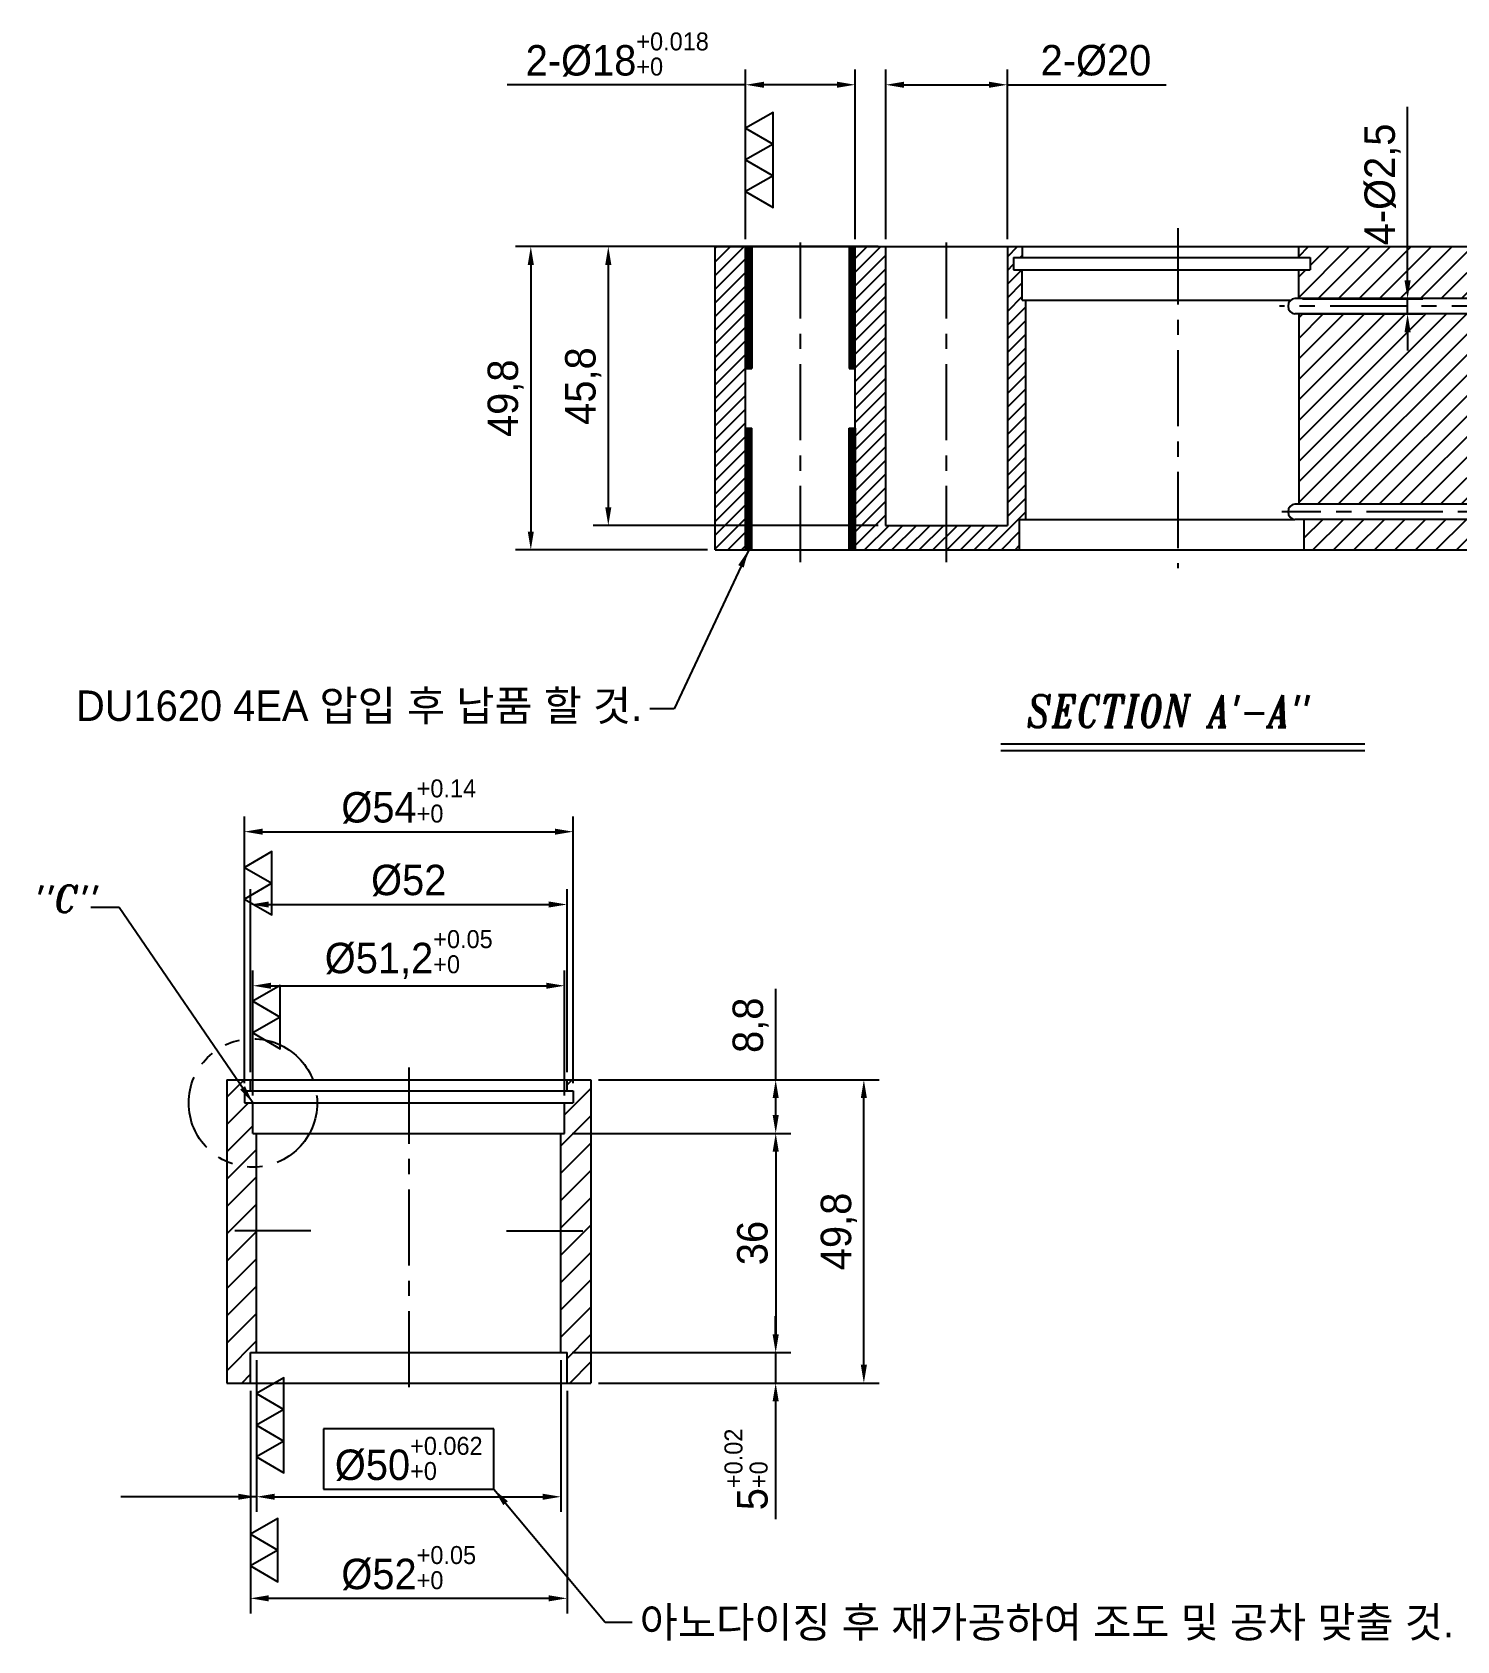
# Model space of a CAD drawing. Header units: inches. Extents: x 0 to 23821, y 0 to 11279.
# Drawn here: x 17189.3 to 17423.3, y 8744.3 to 9008.5 of the extents above; entities that cross this region are included whole.
import ezdxf

# ---------------------------------------------------------------- set-up
doc = ezdxf.new("R2010")
doc.units = ezdxf.units.IN
doc.header["$LTSCALE"] = 10
doc.header["$MEASUREMENT"] = 0
doc.linetypes.add('CENTER', pattern=[2, 1.25, -0.25, 0.25, -0.25])
doc.linetypes.add('PHANTOM', pattern=[2.5, 1.25, -0.25, 0.25, -0.25, 0.25, -0.25])
doc.layers.get('Defpoints').update_dxf_attribs({"color": 8})
for name, color, linetype in [('44', 4, 'Continuous'), ('CENTER LINE', 1, 'CENTER'), ('PHANTOM LINE', 6, 'PHANTOM'), ('THIN LINE', 3, 'Continuous')]:
    doc.layers.add(name, color=color, linetype=linetype)
doc.styles.add('ITALICT', font='italict')
doc.styles.add('SCI', font='')
doc.styles.get('SCI').set_extended_font_data('Gulim')
doc.dimstyles.new('SCH', dxfattribs={"dimtxt": 2.5, "dimasz": 2, "dimexe": 1.25, "dimexo": 0.625, "dimtad": 1, "dimdec": 8, "dimtxsty": 'SCI', "dimcen": 2.5, "dimclrd": 4, "dimclre": 4, "dimclrt": 7, "dimadec": 8, "dimazin": 2, "dimtfac": 1, "dimtdec": 8, "dimtmove": 0, "dimatfit": 3, "dimfxl": 1, "dimarcsym": 0})

# ---------------------------------------------------------------- blocks, each defined once
blk = doc.blocks.new('A$C21B97C16')
h = blk.add_hatch()
h.set_pattern_fill('ANSI31', color=30)
h.set_pattern_definition([(45, (-232314.66971, -59213.12488), (-0.08838834765, 0.08838834765), [])])
h.paths.add_polyline_path([(1, 20), (0, 20), (0, 9), (1, 9)])
h.paths.add_polyline_path([(1, 9), (0, 9), (0, 0), (1, 0)])
h.paths.add_polyline_path([(18, 20), (17, 20), (17, 0), (18, 0)])
at = {"layer": '44'}
for p, q in [((0, 20), (1, 20)), ((0, 20), (0, 0)), ((1, 0), (1, 20)), ((17, 20), (18, 20)), ((17, 0), (17, 20)), ((18, 20), (18, 0)), ((0, 0), (1, 0)), ((18, 0), (17, 0))]:
    blk.add_line(p, q, dxfattribs=at)
blk = doc.blocks.new('A$Cdac5166d')
at = {"layer": 'THIN LINE'}
h = blk.add_hatch(dxfattribs=at)
h.set_pattern_fill('ANSI31', color=256, scale=0.5, style=0)
h.set_pattern_definition([(45, (-1067.9687, -1188.4932), (-1.122532, 1.122532), [])])
h.paths.add_polyline_path([(-48, 24.9), (-53, 24.9), (-53, -24.9), (-35, -24.9), (-35, -20.9), (-48, -20.9)])
h.paths.add_polyline_path([(-71, 24.9), (-76, 24.9), (-76, -24.9), (-71, -24.9)])
h.paths.add_polyline_path([(-25, 16.1), (-25.5, 16.1), (-25.5, 21.1), (-27, 21.1), (-27, 23.1), (-25.5, 23.1), (-25.5, 24.9), (-28, 24.9), (-28, -20.9), (-35, -20.9), (-35, -24.9), (-26, -24.9), (-26, -19.9), (-25, -19.9)])
h = blk.add_hatch(dxfattribs=at)
h.set_pattern_fill('ANSI31', color=256, scale=0.75, style=0)
h.set_pattern_definition([(45, (50215.0619, 145888.504), (-1.683798023, 1.683798023), [])])
h.paths.add_polyline_path([(75, 22.6), (76, 22.6), (76, 24.9), (19.86, 24.9), (19.86, 23.1), (21.75, 23.1), (21.75, 21.1), (19.86, 21.1), (19.86, 16.35), (62, 16.35), (62, 19.1), (68.8, 19.1), (68.8, 19.19), (75, 19.38)])
h.paths.add_polyline_path([(76, 7.6), (75, 7.6), (75, 10.82), (68.8, 11.01), (68.8, 11.1), (62, 11.1), (62, 13.85), (19.86, 13.85), (19.86, -17.4), (62, -17.4), (62, -11.9), (68.8, -11.9), (68.8, -11.81), (75, -11.62), (75, -8.4), (76, -8.4)])
h.paths.add_polyline_path([(75, -20.18), (68.8, -19.99), (68.8, -19.9), (20.77, -19.9), (20.77, -24.9), (76, -24.9), (76, -23.4), (75, -23.4)])
for p, q in [((-76, 24.9), (76, 24.9)), ((-76, -24.9), (-76, 24.9)), ((-71, -24.9), (-71, 24.9)), ((-53, -24.9), (-53, 24.9)), ((-48, 24.9), (-48, -20.9)), ((-28, 24.9), (-28, -20.9)), ((-25.5, 23.1), (-25.5, 24.9)), ((19.86, 23.1), (19.86, 24.9)), ((76, -24.9), (76, 24.9)), ((-27, 23.1), (21.75, 23.1)), ((-27, 23.1), (-27, 21.1)), ((21.75, 23.1), (21.75, 21.1)), ((75, 7.6), (75, 22.6)), ((76, 22.6), (75, 22.6)), ((-27, 21.1), (21.75, 21.1)), ((-25.6, 16.1), (-25.6, 21.1)), ((19.86, 16.35), (19.86, 21.1)), ((68.8, 19.1), (62, 19.1)), ((68.8, 19.77), (68.8, 10.43)), ((75.02, 19.38), (68.8, 19.19)), ((-25.6, 16.1), (18.54, 16.1)), ((-25, -19.9), (-25, 16.1)), ((62, 16.35), (19.21, 16.35)), ((62, 13.85), (19.21, 13.85)), ((19.86, 13.85), (19.86, -17.4)), ((68.8, 11.1), (62, 11.1)), ((68.8, 11.01), (75.02, 10.82)), ((76, 7.6), (75, 7.6)), ((75, -23.4), (75, -8.4)), ((76, -8.4), (75, -8.4)), ((68.8, -11.9), (62, -11.9)), ((68.8, -11.23), (68.8, -20.57)), ((75.02, -11.62), (68.8, -11.81)), ((62, -17.4), (19.21, -17.4)), ((-48, -20.9), (-28, -20.9)), ((-26, -19.9), (19.21, -19.9)), ((-26, -24.9), (-26, -19.9)), ((62, -19.9), (19.21, -19.9)), ((20.77, -24.9), (20.77, -19.9)), ((68.8, -19.9), (62, -19.9)), ((68.8, -19.99), (75.02, -20.18)), ((76, -23.4), (75, -23.4)), ((-76, -24.9), (76, -24.9))]:
    blk.add_line(p, q)
at = {"color": 7, "linetype": 'Continuous', "lineweight": 0}
for p, q in [((62, 19.1), (62, 11.1)), ((62, -11.9), (62, -19.9))]:
    blk.add_line(p, q, dxfattribs=at)
for centre in [(19.21, 15.1), (19.21, -18.65)]:
    blk.add_ellipse(centre, major_axis=(0, -1.25), ratio=0.891311, start_param=3.141593, end_param=6.283185)
at = {"layer": 'CENTER LINE'}
for p, q in [((0, 27.9), (0, -27.9)), ((-62, -26.9), (-62, 26.4)), ((-38, -26.9), (-38, 26.4)), ((77.5, 15.1), (16.71, 15.1)), ((77.5, -15.9), (60, -15.9)), ((63.5, -18.65), (17.1, -18.65))]:
    blk.add_line(p, q, dxfattribs=at)
at = {"layer": 'THIN LINE'}
for p, q in [((75, 19.96), (68.8, 19.77)), ((77.5, 15.1), (82.46, 15.1)), ((68.8, 10.43), (75, 10.24)), ((75, -11.04), (68.8, -11.23)), ((68.8, -20.57), (75, -20.76))]:
    blk.add_line(p, q, dxfattribs=at)
at = {"layer": 'THIN LINE', "xscale": -1, "rotation": 180}
blk.add_blockref('A$C21B97C16', (-71, 24.9), dxfattribs=at)
at = {"layer": 'THIN LINE'}
blk.add_blockref('A$C21B97C16', (-71, -24.9), dxfattribs=at)
blk = doc.blocks.new('*D1924')
at = {"color": 4, "lineweight": -2, "transparency": 16777216}
for p, q in [((17306.5, 8974.53), (17306.5, 9002.36)), ((17324.5, 8974.53), (17324.5, 9002.36)), ((17306.5, 8999.86), (17267.33, 8999.86)), ((17321.5, 8999.86), (17309.5, 8999.86))]:
    blk.add_line(p, q, dxfattribs=at)
at = {"color": 4, "transparency": 16777216}
for points in [[(17309.5, 9000.36), (17309.5, 8999.36), (17306.5, 8999.86)], [(17321.5, 9000.36), (17321.5, 8999.36), (17324.5, 8999.86)]]:
    blk.add_solid(points, dxfattribs=at)
at = {"layer": 'Defpoints', "color": 0, "transparency": 16777216}
for p in [(17306.5, 8999.86), (17306.5, 8973.28), (17324.5, 8973.28)]:
    blk.add_point(p, dxfattribs=at)
at = {"color": 7, "transparency": 16777216, "insert": (17285.41, 9004.82), "char_height": 5, "attachment_point": 5, "style": 'SCI'}
blk.add_mtext('2-%%C18{\\H0.59x;\\S+0.018^ +0;}', dxfattribs=at)
blk = doc.blocks.new('*D1997')
at = {"color": 4, "lineweight": -2, "transparency": 16777216}
for p, q in [((17329.5, 8974.53), (17329.5, 9002.36)), ((17349.5, 8974.53), (17349.5, 9002.36)), ((17332.5, 8999.86), (17346.5, 8999.86)), ((17349.5, 8999.86), (17375.58, 8999.86))]:
    blk.add_line(p, q, dxfattribs=at)
at = {"color": 4, "transparency": 16777216}
for points in [[(17332.5, 9000.36), (17332.5, 8999.36), (17329.5, 8999.86)], [(17346.5, 9000.36), (17346.5, 8999.36), (17349.5, 8999.86)]]:
    blk.add_solid(points, dxfattribs=at)
at = {"layer": 'Defpoints', "color": 0, "transparency": 16777216}
for p in [(17349.5, 8999.86), (17329.5, 8973.28), (17349.5, 8973.28)]:
    blk.add_point(p, dxfattribs=at)
at = {"color": 7, "transparency": 16777216, "insert": (17364.04, 9003.8), "char_height": 5, "attachment_point": 5, "style": 'SCI'}
blk.add_mtext('2-%%C20', dxfattribs=at)
blk = doc.blocks.new('*D1998')
at = {"color": 4, "lineweight": -2, "transparency": 16777216}
for p, q in [((17415.23, 8967.73), (17415.23, 8996.24)), ((17397.96, 8964.73), (17417.73, 8964.73)), ((17415.23, 8962.23), (17415.23, 8964.73)), ((17397.96, 8962.23), (17417.73, 8962.23)), ((17415.23, 8959.23), (17415.23, 8956.23))]:
    blk.add_line(p, q, dxfattribs=at)
at = {"color": 4, "transparency": 16777216}
for points in [[(17414.73, 8967.73), (17415.73, 8967.73), (17415.23, 8964.73)], [(17414.73, 8959.23), (17415.73, 8959.23), (17415.23, 8962.23)]]:
    blk.add_solid(points, dxfattribs=at)
at = {"layer": 'Defpoints', "color": 0, "transparency": 16777216}
for p in [(17396.71, 8964.73), (17415.23, 8964.73), (17396.71, 8962.23)]:
    blk.add_point(p, dxfattribs=at)
at = {"color": 7, "transparency": 16777216, "insert": (17411.11, 8983.49), "char_height": 5, "attachment_point": 5, "rotation": 90, "style": 'SCI'}
blk.add_mtext('4-%%C2,5', dxfattribs=at)
blk = doc.blocks.new('*D2002')
at = {"color": 4, "lineweight": -2, "transparency": 16777216}
for p, q in [((17328.25, 8973.28), (17281.44, 8973.28)), ((17283.94, 8970.28), (17283.94, 8930.48)), ((17328.25, 8927.48), (17281.44, 8927.48))]:
    blk.add_line(p, q, dxfattribs=at)
at = {"color": 4, "transparency": 16777216}
for points in [[(17283.44, 8970.28), (17284.44, 8970.28), (17283.94, 8973.28)], [(17283.44, 8930.48), (17284.44, 8930.48), (17283.94, 8927.48)]]:
    blk.add_solid(points, dxfattribs=at)
at = {"layer": 'Defpoints', "color": 0, "transparency": 16777216}
for p in [(17329.5, 8973.28), (17283.94, 8927.48), (17329.5, 8927.48)]:
    blk.add_point(p, dxfattribs=at)
at = {"color": 7, "transparency": 16777216, "insert": (17279.81, 8950.38), "char_height": 5, "attachment_point": 5, "rotation": 90, "style": 'SCI'}
blk.add_mtext('45,8', dxfattribs=at)
blk = doc.blocks.new('*D2003')
at = {"color": 4, "lineweight": -2, "transparency": 16777216}
for p, q in [((17300.25, 8973.28), (17268.71, 8973.28)), ((17271.21, 8970.28), (17271.21, 8926.48)), ((17300.25, 8923.48), (17268.71, 8923.48))]:
    blk.add_line(p, q, dxfattribs=at)
at = {"color": 4, "transparency": 16777216}
for points in [[(17270.71, 8970.28), (17271.71, 8970.28), (17271.21, 8973.28)], [(17270.71, 8926.48), (17271.71, 8926.48), (17271.21, 8923.48)]]:
    blk.add_solid(points, dxfattribs=at)
at = {"layer": 'Defpoints', "color": 0, "transparency": 16777216}
for p in [(17301.5, 8973.28), (17271.21, 8923.48), (17301.5, 8923.48)]:
    blk.add_point(p, dxfattribs=at)
at = {"color": 7, "transparency": 16777216, "insert": (17267.08, 8948.38), "char_height": 5, "attachment_point": 5, "rotation": 90, "style": 'SCI'}
blk.add_mtext('49,8', dxfattribs=at)
blk = doc.blocks.new('*U637')
at = {"color": 2}
for points in [[(0, 0), (1.5, 2.6), (-1.5, 2.6)], [(3, 0), (4.5, 2.6), (1.5, 2.6)], [(6, 0), (7.5, 2.6), (4.5, 2.6)]]:
    blk.add_lwpolyline(points, close=True, dxfattribs=at)
blk = doc.blocks.new('A$Ce8d7970b')
h = blk.add_hatch()
h.set_pattern_fill('ANSI31', color=3)
h.set_pattern_definition([(45, (-2840.139, -2710.0392), (-2.245064, 2.245064), [])])
h.paths.add_polyline_path([(-25, 0), (-25.6, 0), (-25.6, 5), (-27, 5), (-27, 7), (-26, 7), (-26, 8.8), (-29.9, 8.8), (-29.9, -16), (-25, -16)])
h.paths.add_polyline_path([(-25, -16), (-29.9, -16), (-29.9, -41), (-26, -41), (-26, -36), (-25, -36)])
h.paths.add_polyline_path([(29.9, 8.8), (26, 8.8), (26, 7), (27, 7), (27, 5), (25.6, 5), (25.6, 0), (25, 0), (25, -16), (29.9, -16)])
h.paths.add_polyline_path([(29.9, -16), (25, -16), (25, -36), (26, -36), (26, -41), (29.9, -41)])
for p, q in [((-29.9, 8.8), (29.9, 8.8)), ((-29.9, 8.8), (-29.9, -41)), ((-26, 7), (-26, 8.8)), ((26, 7), (26, 8.8)), ((29.9, 8.8), (29.9, -41)), ((-27, 7), (27, 7)), ((-27, 7), (-27, 5)), ((27, 7), (27, 5)), ((-27, 5), (27, 5)), ((-25.6, 0), (-25.6, 5)), ((25.6, 0), (25.6, 5)), ((-25.6, 0), (25.6, 0)), ((-25, -36), (-25, 0)), ((25, -36), (25, 0)), ((-26, -36), (26, -36)), ((-26, -41), (-26, -36)), ((26, -41), (26, -36)), ((-29.9, -41), (29.9, -41))]:
    blk.add_line(p, q)
at = {"layer": 'CENTER LINE'}
for p, q in [((0, 10.8), (0, -43)), ((-16.07, -16), (-31.05, -16)), ((16.07, -16), (31.05, -16))]:
    blk.add_line(p, q, dxfattribs=at)
blk = doc.blocks.new('*D1954')
at = {"color": 4, "lineweight": -2, "transparency": 16777216}
for p, q in [((17224.16, 8835.9), (17224.16, 8879.7)), ((17278.16, 8835.9), (17278.16, 8879.7)), ((17227.16, 8877.2), (17275.16, 8877.2))]:
    blk.add_line(p, q, dxfattribs=at)
at = {"color": 4, "transparency": 16777216}
for points in [[(17227.16, 8877.7), (17227.16, 8876.7), (17224.16, 8877.2)], [(17275.16, 8877.7), (17275.16, 8876.7), (17278.16, 8877.2)]]:
    blk.add_solid(points, dxfattribs=at)
at = {"layer": 'Defpoints', "color": 0, "transparency": 16777216}
for p in [(17278.16, 8877.2), (17224.16, 8834.65), (17278.16, 8834.65)]:
    blk.add_point(p, dxfattribs=at)
at = {"color": 7, "transparency": 16777216, "insert": (17251.16, 8882.15), "char_height": 5, "attachment_point": 5, "style": 'SCI'}
blk.add_mtext('%%c54{\\H0.59x;\\S+0.14^ +0;}', dxfattribs=at)
blk = doc.blocks.new('*D1955')
at = {"color": 4, "lineweight": -2, "transparency": 16777216}
for p, q in [((17225.16, 8837.7), (17225.16, 8867.74)), ((17277.16, 8837.7), (17277.16, 8867.74)), ((17228.16, 8865.24), (17274.16, 8865.24))]:
    blk.add_line(p, q, dxfattribs=at)
at = {"color": 4, "transparency": 16777216}
for points in [[(17228.16, 8865.74), (17228.16, 8864.74), (17225.16, 8865.24)], [(17274.16, 8865.74), (17274.16, 8864.74), (17277.16, 8865.24)]]:
    blk.add_solid(points, dxfattribs=at)
at = {"layer": 'Defpoints', "color": 0, "transparency": 16777216}
for p in [(17277.16, 8865.24), (17225.16, 8836.45), (17277.16, 8836.45)]:
    blk.add_point(p, dxfattribs=at)
at = {"color": 7, "transparency": 16777216, "insert": (17251.16, 8869.18), "char_height": 5, "attachment_point": 5, "style": 'SCI'}
blk.add_mtext('%%c52', dxfattribs=at)
blk = doc.blocks.new('*D1956')
at = {"color": 4, "lineweight": -2, "transparency": 16777216}
for p, q in [((17225.56, 8833.9), (17225.56, 8854.4)), ((17276.76, 8833.9), (17276.76, 8854.4)), ((17228.56, 8851.9), (17273.76, 8851.9))]:
    blk.add_line(p, q, dxfattribs=at)
at = {"color": 4, "transparency": 16777216}
for points in [[(17228.56, 8852.4), (17228.56, 8851.4), (17225.56, 8851.9)], [(17273.76, 8852.4), (17273.76, 8851.4), (17276.76, 8851.9)]]:
    blk.add_solid(points, dxfattribs=at)
at = {"layer": 'Defpoints', "color": 0, "transparency": 16777216}
for p in [(17276.76, 8851.9), (17225.56, 8832.65), (17276.76, 8832.65)]:
    blk.add_point(p, dxfattribs=at)
at = {"color": 7, "transparency": 16777216, "insert": (17251.16, 8857.03), "char_height": 5, "attachment_point": 5, "style": 'SCI'}
blk.add_mtext('%%c51,2{\\H0.59x;\\S+0.05^ +0;}', dxfattribs=at)
blk = doc.blocks.new('*D1957')
at = {"color": 4, "lineweight": -2, "transparency": 16777216}
for p, q in [((17311.44, 8836.45), (17311.44, 8851.37)), ((17282.31, 8836.45), (17313.94, 8836.45)), ((17311.44, 8830.65), (17311.44, 8833.45)), ((17278.01, 8827.65), (17313.94, 8827.65))]:
    blk.add_line(p, q, dxfattribs=at)
at = {"color": 4, "transparency": 16777216}
for points in [[(17310.94, 8833.45), (17311.94, 8833.45), (17311.44, 8836.45)], [(17310.94, 8830.65), (17311.94, 8830.65), (17311.44, 8827.65)]]:
    blk.add_solid(points, dxfattribs=at)
at = {"layer": 'Defpoints', "color": 0, "transparency": 16777216}
for p in [(17281.06, 8836.45), (17311.44, 8836.45), (17276.76, 8827.65)]:
    blk.add_point(p, dxfattribs=at)
at = {"color": 7, "transparency": 16777216, "insert": (17307.32, 8845.41), "char_height": 5, "attachment_point": 5, "rotation": 90, "style": 'SCI'}
blk.add_mtext('8,8', dxfattribs=at)
blk = doc.blocks.new('*D1958')
at = {"color": 4, "lineweight": -2, "transparency": 16777216}
for p, q in [((17278.01, 8827.65), (17313.94, 8827.65)), ((17311.44, 8824.65), (17311.44, 8794.65)), ((17278.01, 8791.65), (17313.94, 8791.65))]:
    blk.add_line(p, q, dxfattribs=at)
at = {"color": 4, "transparency": 16777216}
for points in [[(17310.94, 8824.65), (17311.94, 8824.65), (17311.44, 8827.65)], [(17310.94, 8794.65), (17311.94, 8794.65), (17311.44, 8791.65)]]:
    blk.add_solid(points, dxfattribs=at)
at = {"layer": 'Defpoints', "color": 0, "transparency": 16777216}
for p in [(17276.76, 8827.65), (17276.76, 8791.65), (17311.44, 8791.65)]:
    blk.add_point(p, dxfattribs=at)
at = {"color": 7, "transparency": 16777216, "insert": (17307.63, 8809.65), "char_height": 5, "attachment_point": 5, "rotation": 90, "style": 'SCI'}
blk.add_mtext('36', dxfattribs=at)
blk = doc.blocks.new('*D1959')
at = {"color": 4, "lineweight": -2, "transparency": 16777216}
for p, q in [((17311.43, 8794.65), (17311.43, 8797.65)), ((17278.41, 8791.65), (17313.93, 8791.65)), ((17311.43, 8791.65), (17311.43, 8786.65)), ((17282.31, 8786.65), (17313.93, 8786.65)), ((17311.43, 8783.65), (17311.43, 8764.29))]:
    blk.add_line(p, q, dxfattribs=at)
at = {"color": 4, "transparency": 16777216}
for points in [[(17310.93, 8794.65), (17311.93, 8794.65), (17311.43, 8791.65)], [(17310.93, 8783.65), (17311.93, 8783.65), (17311.43, 8786.65)]]:
    blk.add_solid(points, dxfattribs=at)
at = {"layer": 'Defpoints', "color": 0, "transparency": 16777216}
for p in [(17277.16, 8791.65), (17281.06, 8786.65), (17311.43, 8786.65)]:
    blk.add_point(p, dxfattribs=at)
at = {"color": 7, "transparency": 16777216, "insert": (17306.6, 8772.47), "char_height": 5, "attachment_point": 5, "rotation": 90, "style": 'SCI'}
blk.add_mtext('5{\\H0.59x;\\S+0.02^ +0;}', dxfattribs=at)
blk = doc.blocks.new('*D1912')
at = {"color": 4, "lineweight": -2, "transparency": 16777216}
for p, q in [((17282.31, 8836.45), (17328.42, 8836.45)), ((17325.92, 8789.65), (17325.92, 8833.45)), ((17282.31, 8786.65), (17328.42, 8786.65))]:
    blk.add_line(p, q, dxfattribs=at)
at = {"color": 4, "transparency": 16777216}
for points in [[(17325.42, 8833.45), (17326.42, 8833.45), (17325.92, 8836.45)], [(17325.42, 8789.65), (17326.42, 8789.65), (17325.92, 8786.65)]]:
    blk.add_solid(points, dxfattribs=at)
at = {"layer": 'Defpoints', "color": 0, "transparency": 16777216}
for p in [(17281.06, 8836.45), (17325.92, 8836.45), (17281.06, 8786.65)]:
    blk.add_point(p, dxfattribs=at)
at = {"color": 7, "transparency": 16777216, "insert": (17321.8, 8811.55), "char_height": 5, "attachment_point": 5, "rotation": 90, "style": 'SCI'}
blk.add_mtext('49,8', dxfattribs=at)
blk = doc.blocks.new('*D1960')
at = {"color": 4, "lineweight": -2, "transparency": 16777216}
for p, q in [((17226.16, 8790.4), (17226.16, 8765.48)), ((17276.16, 8790.4), (17276.16, 8765.48)), ((17265.14, 8779.13), (17237.18, 8779.13)), ((17237.18, 8779.13), (17237.18, 8769.23)), ((17265.14, 8769.23), (17265.14, 8779.13)), ((17237.18, 8769.23), (17265.14, 8769.23)), ((17229.16, 8767.98), (17273.16, 8767.98))]:
    blk.add_line(p, q, dxfattribs=at)
at = {"color": 4, "transparency": 16777216}
for points in [[(17229.16, 8768.48), (17229.16, 8767.48), (17226.16, 8767.98)], [(17273.16, 8768.48), (17273.16, 8767.48), (17276.16, 8767.98)]]:
    blk.add_solid(points, dxfattribs=at)
at = {"layer": 'Defpoints', "color": 0, "transparency": 16777216}
for p in [(17226.16, 8791.65), (17276.16, 8791.65), (17276.16, 8767.98)]:
    blk.add_point(p, dxfattribs=at)
at = {"color": 7, "transparency": 16777216, "insert": (17251.16, 8774.18), "char_height": 5, "attachment_point": 5, "style": 'SCI'}
blk.add_mtext('%%c50{\\H0.59x;\\S+0.062^ +0;}', dxfattribs=at)
blk = doc.blocks.new('*D1961')
at = {"color": 4, "lineweight": -2, "transparency": 16777216}
for p, q in [((17225.16, 8785.4), (17225.16, 8748.8)), ((17277.16, 8785.4), (17277.16, 8748.8)), ((17228.16, 8751.3), (17274.16, 8751.3))]:
    blk.add_line(p, q, dxfattribs=at)
at = {"color": 4, "transparency": 16777216}
for points in [[(17228.16, 8751.8), (17228.16, 8750.8), (17225.16, 8751.3)], [(17274.16, 8751.8), (17274.16, 8750.8), (17277.16, 8751.3)]]:
    blk.add_solid(points, dxfattribs=at)
at = {"layer": 'Defpoints', "color": 0, "transparency": 16777216}
for p in [(17225.16, 8786.65), (17277.16, 8786.65), (17277.16, 8751.3)]:
    blk.add_point(p, dxfattribs=at)
at = {"color": 7, "transparency": 16777216, "insert": (17251.16, 8756.25), "char_height": 5, "attachment_point": 5, "style": 'SCI'}
blk.add_mtext('%%c52{\\H0.59x;\\S+0.05^ +0;}', dxfattribs=at)
blk = doc.blocks.new('*U1524')
at = {"color": 2}
for points in [[(0, 0), (1.5, 2.6), (-1.5, 2.6)], [(3, 0), (4.5, 2.6), (1.5, 2.6)], [(6, 0), (7.5, 2.6), (4.5, 2.6)]]:
    blk.add_lwpolyline(points, close=True, dxfattribs=at)
blk = doc.blocks.new('*U1521')
at = {"color": 2}
for points in [[(0, 0), (1.5, 2.6), (-1.5, 2.6)], [(3, 0), (4.5, 2.6), (1.5, 2.6)]]:
    blk.add_lwpolyline(points, close=True, dxfattribs=at)

msp = doc.modelspace()

# ---------------------------------------------------------------- linework, layer by layer
msp.add_line((17348.39400129, 8890.5071946), (17408.23334341, 8890.5071946))
at = {"layer": 'PHANTOM LINE'}
msp.add_circle((17225.56058611, 8832.65450446), 10.54457453, dxfattribs=at)
at = {"layer": 'THIN LINE'}
msp.add_line((17348.39400129, 8891.61031272), (17408.23334341, 8891.61031272), dxfattribs=at)

# ---------------------------------------------------------------- block references
at = {"xscale": 1.733333333333512, "yscale": 1.733333333333512, "zscale": 1.733333333333512, "rotation": 270}
for name, p in [('*U637', (17306.49651934, 8992.70816658)), ('*U1521', (17224.16058611, 8871.34187458)), ('*U1521', (17225.56058611, 8849.35040217)), ('*U1524', (17226.16058611, 8784.92658872)), ('*U1521', (17225.16058611, 8761.8200747))]:
    msp.add_blockref(name, p, dxfattribs=at)
for name, p in [('A$Cdac5166d', (17377.49651934, 8948.38390172)), ('A$Ce8d7970b', (17251.16058611, 8827.65450446))]:
    msp.add_blockref(name, p)

# ---------------------------------------------------------------- texts
at = {"color": 7, "char_height": 5, "style": 'SCI'}
for s, insert, attachment_point in [('DU1620 4EA 압입 후 납품 할 것.', (17289.5099851, 8894.850818), 9), ('아노다이징 후 재가공하여 조도 및 공차 맞출 것.', (17289.09699539, 8749.87378412), 1)]:
    msp.add_mtext(s, dxfattribs=dict(at, insert=insert, attachment_point=attachment_point))
at = {"layer": 'THIN LINE', "ltscale": 5, "style": 'ITALICT', "width": 0.8}
msp.add_text('SECTION A\'-A"', height=5.2416279553, dxfattribs=at).set_placement((17352.66381717, 8894.38866683, -0.25847114))
at = {"layer": 'THIN LINE', "ltscale": 5, "insert": (17189.51212084, 8868.36129103), "char_height": 4.368023296, "attachment_point": 1, "style": 'ITALICT'}
msp.add_mtext('"C"', dxfattribs=at)

# ---------------------------------------------------------------- dimensions: what is measured, and where the dimension line sits
for base, p1, p2, text, override, picture, middle in [((17306.4965193369, 8999.8622417788), (17324.4965193369, 8973.2839017159), (17306.4965193369, 8973.2839017159), '2-%%C<>{\\H0.59x;\\S+0.018^ +0;}', {"dimscale": 2, "dimasz": 1.5}, '*D1924', (17285.411166474, 9004.8188884721)), ((17349.4965193369, 8999.8622417788), (17329.4965193369, 8973.2839017159), (17349.4965193369, 8973.2839017159), '2-%%C<>', {"dimscale": 2, "dimasz": 1.5}, '*D1997', (17364.0361331851, 9003.8019887828)), ((17278.1605861097, 8877.1981432087), (17224.1605861097, 8834.6545044582), (17278.1605861097, 8834.6545044582), '%%c<>{\\H0.59x;\\S+0.14^ +0;}', {"dimscale": 2, "dimasz": 1.5}, '*D1954', (17251.1605861097, 8882.154789902)), ((17277.1605861097, 8865.2385497903), (17225.1605861097, 8836.4545044582), (17277.1605861097, 8836.4545044582), '%%c<>', {"dimscale": 2, "dimasz": 1.5}, '*D1955', (17251.1605861097, 8869.1782967942)), ((17276.7605861097, 8851.8962998903), (17225.5605861097, 8832.6545044582), (17276.7605861097, 8832.6545044582), '%%c<>{\\H0.59x;\\S+0.05^ +0;}', {"dimscale": 2, "dimasz": 1.5}, '*D1956', (17251.1605861097, 8857.0321077021)), ((17276.1605861097, 8767.9765554867), (17226.1605861097, 8791.6545044582), (17276.1605861097, 8791.6545044582), '%%c<>{\\H0.59x;\\S+0.062^ +0;}', {"dimscale": 2, "dimasz": 1.5, "dimgap": -0.625}, '*D1960', (17251.1605861097, 8774.1792740841)), ((17277.1605861097, 8751.3011172754), (17225.1605861097, 8786.6545044582), (17277.1605861097, 8786.6545044582), '%%c<>{\\H0.59x;\\S+0.05^ +0;}', {"dimscale": 2, "dimasz": 1.5}, '*D1961', (17251.1605861097, 8756.2538358728))]:
    dim = msp.add_linear_dim(base=base, p1=p1, p2=p2, text=text, dimstyle='SCH', override=override)
    dim.commit()
    dim.dimension.update_dxf_attribs({"geometry": picture, "text_midpoint": middle})
for base, p1, p2, text, picture, middle in [((17415.23176695, 8964.73390172), (17396.70589205, 8962.23390172), (17396.70589205, 8964.73390172), '4-%%C<>', '*D1998', (17411.10560183, 8983.48856217)), ((17311.4282790698, 8786.6545044582), (17277.1605861097, 8791.6545044582), (17281.0605861097, 8786.6545044582), '<>{\\H0.59x;\\S+0.02^ +0;}', '*D1959', (17306.602058475, 8772.4733792918))]:
    dim = msp.add_linear_dim(base=base, p1=p1, p2=p2, angle=90, text=text, dimstyle='SCH', override={"dimscale": 2, "dimasz": 1.5})
    dim.commit()
    dim.dimension.update_dxf_attribs({"geometry": picture, "text_midpoint": middle})
for base, p1, p2, picture, middle in [((17271.2060250795, 8923.4839017159), (17301.4965193369, 8973.2839017159), (17301.4965193369, 8923.4839017159), '*D2003', (17267.0798599663, 8948.3839017159)), ((17283.9378688278, 8927.4839017159), (17329.4965193369, 8973.2839017159), (17329.4965193369, 8927.4839017159), '*D2002', (17279.8117037146, 8950.3839017159)), ((17311.4384927631, 8836.4545044582), (17276.7605861097, 8827.6545044583), (17281.0605861097, 8836.4545044582), '*D1957', (17307.3156565447, 8845.4115617152)), ((17325.9241483242, 8836.4545044582), (17281.0605861097, 8786.6545044582), (17281.0605861097, 8836.4545044582), '*D1912', (17321.797983211, 8811.5545044582)), ((17311.4384927631, 8791.6545044582), (17276.7605861097, 8827.6545044583), (17276.7605861097, 8791.6545044582), '*D1958', (17307.6252437618, 8809.6545044582))]:
    dim = msp.add_linear_dim(base=base, p1=p1, p2=p2, angle=90, dimstyle='SCH', override={"dimscale": 2, "dimasz": 1.5})
    dim.commit()
    dim.dimension.update_dxf_attribs({"geometry": picture, "text_midpoint": middle})

# ---------------------------------------------------------------- leaders
at = {"annotation_type": 0, "has_hookline": 1}
for points, hookline_direction, text_width in [([(17306.99651934, 8923.48390172), (17294.78522727, 8897.350818), (17290.7599851, 8897.350818)], 1, 100.20639148), ([(17265.14037972, 8769.22655549), (17283.43552503, 8747.37378412), (17287.84699539, 8747.37378412)], 0, 146.07856192)]:
    msp.add_leader(points, dimstyle='SCH', override={"dimscale": 2, "dimasz": 1.5, "dimgap": 0.625, "dimtad": 0}, dxfattribs=dict(at, hookline_direction=hookline_direction, text_width=text_width))
for points in [[(17225.56058611, 8832.65450446), (17203.57841137, 8864.73391073), (17198.92627922, 8864.73391073)], [(17226.16058611, 8767.97655549), (17203.8544397, 8767.97655549)]]:
    msp.add_leader(points, dimstyle='SCH', override={"dimscale": 2, "dimasz": 1.5, "dimgap": 0.625, "dimtad": 0})

doc.saveas('drawing.dxf')
